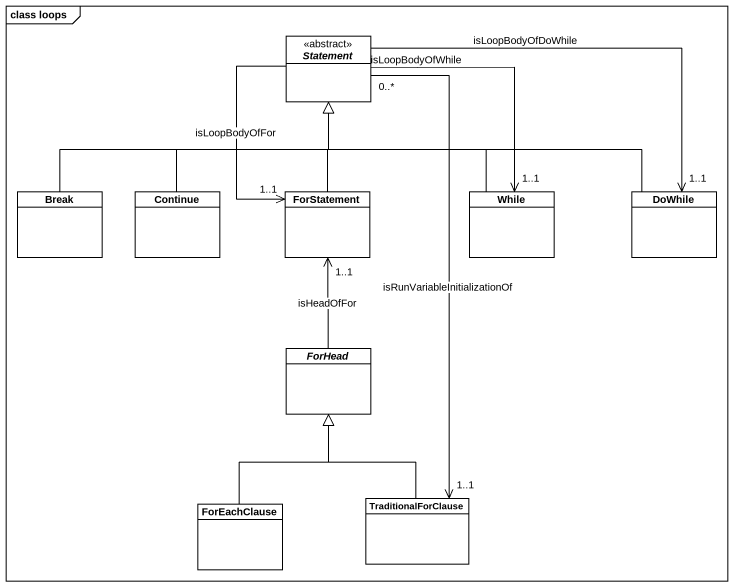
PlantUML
@startuml
mainframe class loops
hide circle
hide empty members
abstract class Statement <<abstract>>
class "Break" as Break_
class Continue
class ForStatement
class "While" as While_
class DoWhile
abstract class ForHead
class ForEachClause
class TraditionalForClause
Statement --> "1..1" ForStatement : isLoopBodyOfFor
Statement --> "1..1" While_ : isLoopBodyOfWhile
Statement -right-> "1..1" DoWhile : isLoopBodyOfDoWhile
Statement "0..*" --> "1..1" TraditionalForClause : isRunVariableInitializationOf
Break_ -right-|> Statement
Continue -up-|> Statement
ForStatement -up-|> Statement
While_ -up-|> Statement
DoWhile -left-|> Statement
ForHead -up-> "1..1" ForStatement : isHeadOfFor
ForEachClause -up-|> ForHead
TraditionalForClause -up-|> ForHead
@enduml
